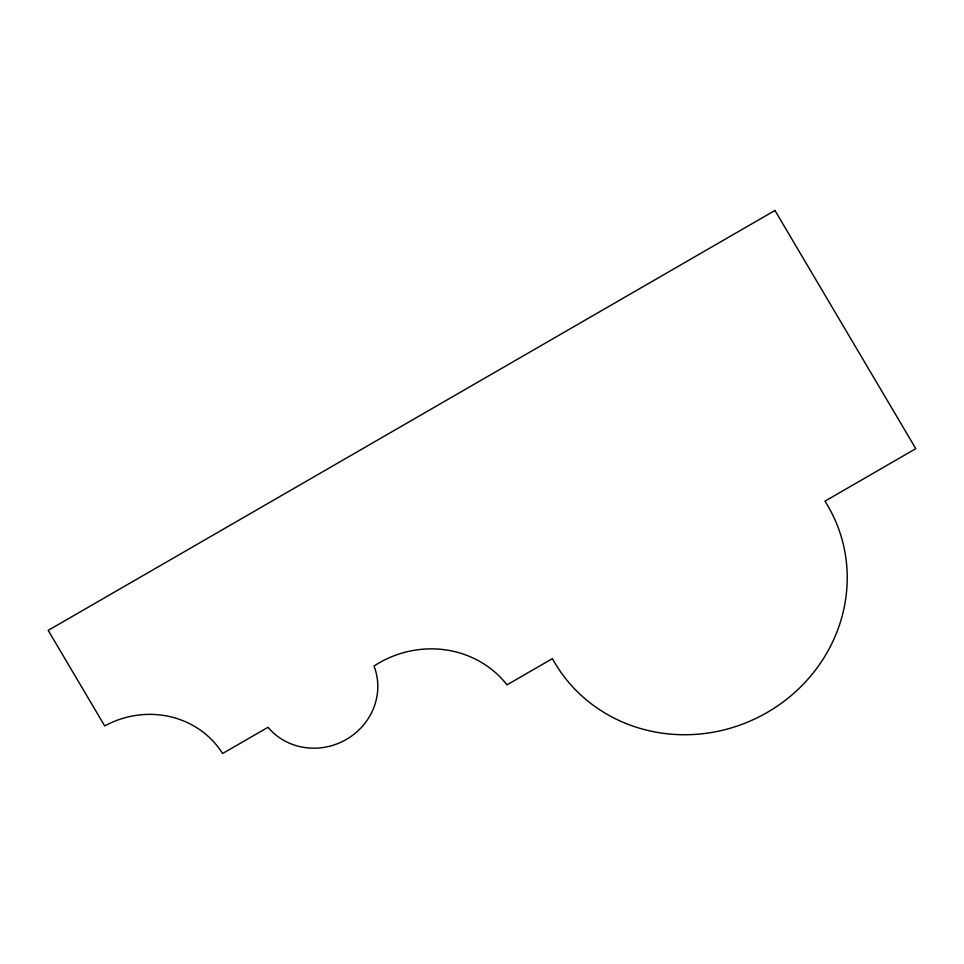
<?xml version="1.0" encoding="UTF-8"?>
<svg xmlns="http://www.w3.org/2000/svg" width="964" height="964" viewBox="0 0 964 964"><rect width="100%" height="100%" fill="white"/><g stroke="black" fill="none" stroke-linecap="round" stroke-linejoin="round"><path stroke-width="1.45" d="M774.948 210.477L48.2 630.384L104.715 725.952A89.688 84.904 -25 0 1 222.588 753.523L268.004 727.278A61.961 58.647 -25 0 0 346.305 739.448A61.961 58.647 -25 0 0 373.996 666.052A99.798 94.472 -25 0 1 507.004 684.862L552.42 658.629A157.53 149.119 -25 0 0 767.103 712.504A157.53 149.119 -25 0 0 824.955 501.159L915.8 448.67L774.948 210.477"/></g></svg>
